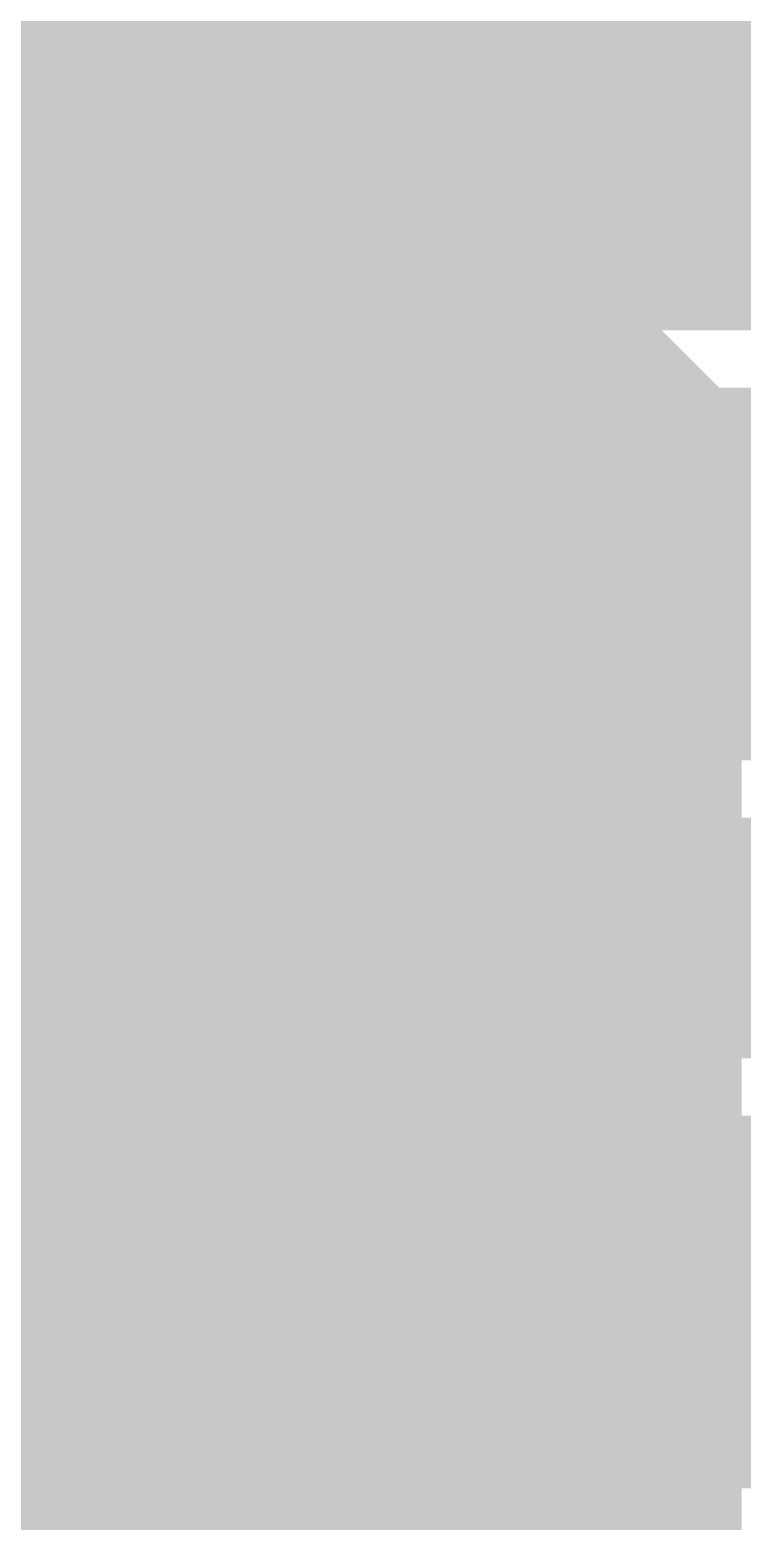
# Model space of a CAD drawing. Header units: millimetres. Extents: x 0.11 to 5.67, y 0.55 to 4.24.
# Drawn here: x 3.4741 to 3.5719, y 0.9071 to 1.1119 of the extents above; entities that cross this region are included whole.
import ezdxf

# ---------------------------------------------------------------- set-up
doc = ezdxf.new("R2010")
doc.units = ezdxf.units.MM
doc.header["$MEASUREMENT"] = 0
for name, color, linetype in [('BottomLayer', 5, 'Continuous'), ('TopLayer', 1, 'Continuous'), ('TopOverlay', 2, 'Continuous'), ('TopPaste', 8, 'Continuous'), ('TopSolder', 216, 'Continuous')]:
    doc.layers.add(name, color=color, linetype=linetype)

# ---------------------------------------------------------------- blocks, each defined once
blk = doc.blocks.new('SCVW06A25020_35')
at = {"layer": 'TopLayer', "const_width": 0.011811}
for points in [[(0.9615354, 0.211811, 1), (0.9733464, 0.211811, 1)], [(0.9615354, 0.188189, 1), (0.9733464, 0.188189, 1)], [(0.9615354, 0.111811, 1), (0.9733464, 0.111811, 1)], [(0.9615354, 0.088189, 1), (0.9733464, 0.088189, 1)]]:
    blk.add_lwpolyline(points, format="xyb", close=True, dxfattribs=at)
at = {"layer": 'TopLayer'}
for points in [[(0.9674409, 0.176378), (1.0225591, 0.176378), (0.9674409, 0.223622), (1.0225591, 0.223622)], [(0.9556299, 0.188189), (1.0343701, 0.188189), (0.9556299, 0.211811), (1.0343701, 0.211811)], [(0.9674409, 0.076378), (1.0225591, 0.076378), (0.9674409, 0.123622), (1.0225591, 0.123622)], [(0.9556299, 0.088189), (1.0343701, 0.088189), (0.9556299, 0.111811), (1.0343701, 0.111811)]]:
    blk.add_solid(points, dxfattribs=at)
at = {"layer": 'TopOverlay', "const_width": 0.007874}
blk.add_lwpolyline([(0.9416929, -0.0389764), (0.9416929, 0.3468504)], dxfattribs=at)
at = {"layer": 'TopPaste', "const_width": 0.011811}
for points in [[(0.9615354, 0.211811, 1), (0.9733464, 0.211811, 1)], [(0.9615354, 0.188189, 1), (0.9733464, 0.188189, 1)], [(0.9615354, 0.111811, 1), (0.9733464, 0.111811, 1)], [(0.9615354, 0.088189, 1), (0.9733464, 0.088189, 1)]]:
    blk.add_lwpolyline(points, format="xyb", close=True, dxfattribs=at)
at = {"layer": 'TopPaste'}
for points in [[(0.9674409, 0.176378), (1.0225591, 0.176378), (0.9674409, 0.223622), (1.0225591, 0.223622)], [(0.9556299, 0.188189), (1.0343701, 0.188189), (0.9556299, 0.211811), (1.0343701, 0.211811)], [(0.9674409, 0.076378), (1.0225591, 0.076378), (0.9674409, 0.123622), (1.0225591, 0.123622)], [(0.9556299, 0.088189), (1.0343701, 0.088189), (0.9556299, 0.111811), (1.0343701, 0.111811)]]:
    blk.add_solid(points, dxfattribs=at)
at = {"layer": 'TopSolder', "const_width": 0.0137795}
for points in [[(0.9605512, 0.211811, 1), (0.9743306, 0.211811, 1)], [(0.9605512, 0.188189, 1), (0.9743306, 0.188189, 1)], [(0.9605512, 0.111811, 1), (0.9743306, 0.111811, 1)], [(0.9605512, 0.088189, 1), (0.9743306, 0.088189, 1)]]:
    blk.add_lwpolyline(points, format="xyb", close=True, dxfattribs=at)
at = {"layer": 'TopSolder'}
for points in [[(0.9674409, 0.1744095), (1.0225591, 0.1744095), (0.9674409, 0.2255905), (1.0225591, 0.2255905)], [(0.9536614, 0.188189), (1.0363386, 0.188189), (0.9536614, 0.211811), (1.0363386, 0.211811)], [(0.9674409, 0.0744095), (1.0225591, 0.0744095), (0.9674409, 0.1255905), (1.0225591, 0.1255905)], [(0.9536614, 0.088189), (1.0363386, 0.088189), (0.9536614, 0.111811), (1.0363386, 0.111811)]]:
    blk.add_solid(points, dxfattribs=at)

msp = doc.modelspace()

# ---------------------------------------------------------------- linework, layer by layer
at = {"layer": 'BottomLayer'}
for points, const_width in [([(3.5108268, 1.0413385), (3.5108268, 1.2194882)], 0.0393701), ([(3.4143701, 1.2116142), (3.5679136, 1.0580708)], 0.007874), ([(3.5442913, 1.1067481), (3.5442913, 1.15757)], 0.007874), ([(2.6033426, 1.1092481), (3.5167363, 1.1092481)], 0.007874), ([(3.5442913, 1.1092481), (3.6789022, 1.1092481)], 0.007874), ([(3.5442913, 1.1067481), (3.5804411, 1.0705983)], 0.007874), ([(2.5954686, 1.1013741), (3.5246103, 1.1013741)], 0.007874), ([(3.5496653, 1.1013741), (3.6849097, 1.1013741)], 0.007874), ([(2.5875946, 1.0935001), (3.5324843, 1.0935001)], 0.007874), ([(3.5575393, 1.0935001), (3.6759454, 1.0935001)], 0.007874), ([(2.5797206, 1.0856261), (3.5403583, 1.0856261)], 0.007874), ([(3.5654133, 1.0856261), (3.6722037, 1.0856261)], 0.007874), ([(2.5718466, 1.0777521), (3.5482323, 1.0777521)], 0.007874), ([(3.5732873, 1.0777521), (3.671279, 1.0777521)], 0.007874), ([(2.5639726, 1.0698781), (3.5561063, 1.0698781)], 0.007874), ([(2.5560986, 1.0620041), (3.5639803, 1.0620041)], 0.007874), ([(3.5679136, 0.6387795), (3.5679136, 1.0580708)], 0.007874), ([(3.5108268, 1.0413385), (3.5177165, 1.0344488)], 0.0393701), ([(2.5521653, 1.0541301), (3.5679136, 1.0541301)], 0.007874), ([(2.5521653, 1.0462561), (3.5679136, 1.0462561)], 0.007874), ([(2.5521653, 1.0383821), (3.5679136, 1.0383821)], 0.007874), ([(2.5521653, 1.0305081), (3.5679136, 1.0305081)], 0.007874), ([(2.5521653, 1.0226341), (3.5679136, 1.0226341)], 0.007874), ([(2.5521653, 1.0147601), (3.5679136, 1.0147601)], 0.007874), ([(2.5521653, 1.0068861), (3.5679136, 1.0068861)], 0.007874), ([(2.5521653, 0.9990121), (3.5679136, 0.9990121)], 0.007874), ([(2.5521653, 0.9911381), (3.5679136, 0.9911381)], 0.007874), ([(2.5521653, 0.9832641), (3.5679136, 0.9832641)], 0.007874), ([(2.5521653, 0.9753901), (3.5679136, 0.9753901)], 0.007874), ([(2.5521653, 0.9675161), (3.5679136, 0.9675161)], 0.007874), ([(2.5521653, 0.9596421), (3.5679136, 0.9596421)], 0.007874), ([(2.5521653, 0.9517681), (3.5679136, 0.9517681)], 0.007874), ([(2.5521653, 0.9438941), (3.5679136, 0.9438941)], 0.007874), ([(2.5521653, 0.9360201), (3.5679136, 0.9360201)], 0.007874), ([(2.5521653, 0.9281461), (3.5679136, 0.9281461)], 0.007874), ([(2.5521653, 0.9202721), (3.5679136, 0.9202721)], 0.007874), ([(2.5521653, 0.9123981), (3.5679136, 0.9123981)], 0.007874), ([(2.5521653, 0.9045241), (3.5679136, 0.9045241)], 0.007874)]:
    msp.add_lwpolyline(points, dxfattribs=dict(at, const_width=const_width))
for points, const_width in [([(3.5147678, 1.1092481, 1), (3.5187048, 1.1092481, 1)], 0.003937), ([(3.5423228, 1.1092481, 1), (3.5462598, 1.1092481, 1)], 0.003937), ([(3.5423228, 1.1067481, 1), (3.5462598, 1.1067481, 1)], 0.003937), ([(3.5423228, 1.1067481, 1), (3.5462598, 1.1067481, 1)], 0.003937), ([(3.5226418, 1.1013741, 1), (3.5265788, 1.1013741, 1)], 0.003937), ([(3.5476968, 1.1013741, 1), (3.5516338, 1.1013741, 1)], 0.003937), ([(3.5305158, 1.0935001, 1), (3.5344528, 1.0935001, 1)], 0.003937), ([(3.5555708, 1.0935001, 1), (3.5595078, 1.0935001, 1)], 0.003937), ([(3.5383898, 1.0856261, 1), (3.5423268, 1.0856261, 1)], 0.003937), ([(3.5634448, 1.0856261, 1), (3.5673818, 1.0856261, 1)], 0.003937), ([(3.5462638, 1.0777521, 1), (3.5502008, 1.0777521, 1)], 0.003937), ([(3.5713188, 1.0777521, 1), (3.5752558, 1.0777521, 1)], 0.003937), ([(3.5541378, 1.0698781, 1), (3.5580748, 1.0698781, 1)], 0.003937), ([(3.5620118, 1.0620041, 1), (3.5659488, 1.0620041, 1)], 0.003937), ([(3.5659451, 1.0580708, 1), (3.5698821, 1.0580708, 1)], 0.003937), ([(3.5659451, 1.0580708, 1), (3.5698821, 1.0580708, 1)], 0.003937), ([(3.5009843, 1.0413385, 1), (3.5206693, 1.0413385, 1)], 0.019685), ([(3.5009843, 1.0413385, 1), (3.5206693, 1.0413385, 1)], 0.019685), ([(3.5659451, 1.0541301, 1), (3.5698821, 1.0541301, 1)], 0.003937), ([(3.507874, 1.0344488, 1), (3.527559, 1.0344488, 1)], 0.019685), ([(3.5659451, 1.0462561, 1), (3.5698821, 1.0462561, 1)], 0.003937), ([(3.5659451, 1.0383821, 1), (3.5698821, 1.0383821, 1)], 0.003937), ([(3.5659451, 1.0305081, 1), (3.5698821, 1.0305081, 1)], 0.003937), ([(3.5659451, 1.0226341, 1), (3.5698821, 1.0226341, 1)], 0.003937), ([(3.5659451, 1.0147601, 1), (3.5698821, 1.0147601, 1)], 0.003937), ([(3.5659451, 1.0068861, 1), (3.5698821, 1.0068861, 1)], 0.003937), ([(3.5659451, 0.9990121, 1), (3.5698821, 0.9990121, 1)], 0.003937), ([(3.5659451, 0.9911381, 1), (3.5698821, 0.9911381, 1)], 0.003937), ([(3.5659451, 0.9832641, 1), (3.5698821, 0.9832641, 1)], 0.003937), ([(3.5659451, 0.9753901, 1), (3.5698821, 0.9753901, 1)], 0.003937), ([(3.5659451, 0.9675161, 1), (3.5698821, 0.9675161, 1)], 0.003937), ([(3.5659451, 0.9596421, 1), (3.5698821, 0.9596421, 1)], 0.003937), ([(3.5659451, 0.9517681, 1), (3.5698821, 0.9517681, 1)], 0.003937), ([(3.5659451, 0.9438941, 1), (3.5698821, 0.9438941, 1)], 0.003937), ([(3.5659451, 0.9360201, 1), (3.5698821, 0.9360201, 1)], 0.003937), ([(3.5659451, 0.9281461, 1), (3.5698821, 0.9281461, 1)], 0.003937), ([(3.5659451, 0.9202721, 1), (3.5698821, 0.9202721, 1)], 0.003937), ([(3.5659451, 0.9123981, 1), (3.5698821, 0.9123981, 1)], 0.003937), ([(3.5659451, 0.9045241, 1), (3.5698821, 0.9045241, 1)], 0.003937)]:
    msp.add_lwpolyline(points, format="xyb", close=True, dxfattribs=dict(at, const_width=const_width))
at = {"layer": 'TopLayer', "const_width": 0.007874}
for points in [[(3.4803149, 0.9384409), (3.4803149, 1.1525591)], [(3.4803149, 1.1092481), (3.7023033, 1.1092481)], [(3.4803149, 1.1013741), (3.6849097, 1.1013741)], [(3.4803149, 1.0935001), (3.6759454, 1.0935001)], [(3.4803149, 1.0856261), (3.6722037, 1.0856261)], [(3.4803149, 1.0777521), (3.671279, 1.0777521)], [(3.5493701, 1.0746064), (3.6044883, 1.0746064)], [(3.4803149, 1.0698781), (3.5345498, 1.0698781)], [(3.4803149, 1.0620041), (3.5273206, 1.0620041)], [(3.4803149, 1.0541301), (3.5242958, 1.0541301)], [(3.5237796, 1.0253937), (3.5237796, 1.0490159)], [(3.4803149, 1.0462561), (3.5237796, 1.0462561)], [(3.4803149, 1.0383821), (3.5237796, 1.0383821)], [(3.4803149, 1.0305081), (3.5237796, 1.0305081)], [(3.4803149, 1.0226341), (3.5239288, 1.0226341)], [(3.4803149, 1.0147601), (3.5260935, 1.0147601)], [(3.4803149, 1.0068861), (3.5316969, 1.0068861)], [(3.5493701, 0.9998032), (3.6044883, 0.9998032)], [(3.4803149, 0.9990121), (3.784449, 0.9990121)], [(3.4803149, 0.9911381), (3.784449, 0.9911381)], [(3.4803149, 0.9832641), (3.784449, 0.9832641)], [(3.4803149, 0.9753901), (3.784449, 0.9753901)], [(3.5493701, 0.9746064), (3.6044883, 0.9746064)], [(3.4803149, 0.9675161), (3.5316891, 0.9675161)], [(3.4803149, 0.9596421), (3.5260901, 0.9596421)], [(3.4803149, 0.9517681), (3.523928, 0.9517681)], [(3.5237796, 0.9253937), (3.5237796, 0.9490159)], [(3.4803149, 0.9438941), (3.5237796, 0.9438941)], [(3.4803149, 0.9384409), (3.517181, 0.9015748)], [(3.4827357, 0.9360201), (3.5237796, 0.9360201)], [(3.4625984, 0.9311024), (3.5098425, 0.8838583)], [(3.4906097, 0.9281461), (3.5237796, 0.9281461)], [(3.4984837, 0.9202721), (3.5242973, 0.9202721)], [(3.5063577, 0.9123981), (3.527325, 0.9123981)], [(3.5142317, 0.9045241), (3.5345602, 0.9045241)]]:
    msp.add_lwpolyline(points, dxfattribs=at)
at = {"layer": 'TopLayer', "const_width": 0.003937}
for points in [[(3.4783464, 1.1092481, 1), (3.4822834, 1.1092481, 1)], [(3.4783464, 1.1013741, 1), (3.4822834, 1.1013741, 1)], [(3.4783464, 1.0935001, 1), (3.4822834, 1.0935001, 1)], [(3.4783464, 1.0856261, 1), (3.4822834, 1.0856261, 1)], [(3.4783464, 1.0777521, 1), (3.4822834, 1.0777521, 1)], [(3.5474016, 1.0746064, 1), (3.5513386, 1.0746064, 1)], [(3.5474016, 1.0746064, 1), (3.5513386, 1.0746064, 1)], [(3.4783464, 1.0698781, 1), (3.4822834, 1.0698781, 1)], [(3.5325813, 1.0698781, 1), (3.5365183, 1.0698781, 1)], [(3.4783464, 1.0620041, 1), (3.4822834, 1.0620041, 1)], [(3.5253521, 1.0620041, 1), (3.5292891, 1.0620041, 1)], [(3.4783464, 1.0541301, 1), (3.4822834, 1.0541301, 1)], [(3.5223273, 1.0541301, 1), (3.5262643, 1.0541301, 1)], [(3.5218111, 1.0490159, 1), (3.5257481, 1.0490159, 1)], [(3.5218111, 1.0490159, 1), (3.5257481, 1.0490159, 1)], [(3.4783464, 1.0462561, 1), (3.4822834, 1.0462561, 1)], [(3.5218111, 1.0462561, 1), (3.5257481, 1.0462561, 1)], [(3.4783464, 1.0383821, 1), (3.4822834, 1.0383821, 1)], [(3.5218111, 1.0383821, 1), (3.5257481, 1.0383821, 1)], [(3.4783464, 1.0305081, 1), (3.4822834, 1.0305081, 1)], [(3.5218111, 1.0305081, 1), (3.5257481, 1.0305081, 1)], [(3.5218111, 1.0253937, 1), (3.5257481, 1.0253937, 1)], [(3.5218111, 1.0253937, 1), (3.5257481, 1.0253937, 1)], [(3.4783464, 1.0226341, 1), (3.4822834, 1.0226341, 1)], [(3.5219603, 1.0226341, 1), (3.5258973, 1.0226341, 1)], [(3.4783464, 1.0147601, 1), (3.4822834, 1.0147601, 1)], [(3.524125, 1.0147601, 1), (3.528062, 1.0147601, 1)], [(3.4783464, 1.0068861, 1), (3.4822834, 1.0068861, 1)], [(3.5297284, 1.0068861, 1), (3.5336654, 1.0068861, 1)], [(3.5474016, 0.9998032, 1), (3.5513386, 0.9998032, 1)], [(3.5474016, 0.9998032, 1), (3.5513386, 0.9998032, 1)], [(3.4783464, 0.9990121, 1), (3.4822834, 0.9990121, 1)], [(3.4783464, 0.9911381, 1), (3.4822834, 0.9911381, 1)], [(3.4783464, 0.9832641, 1), (3.4822834, 0.9832641, 1)], [(3.4783464, 0.9753901, 1), (3.4822834, 0.9753901, 1)], [(3.5474016, 0.9746064, 1), (3.5513386, 0.9746064, 1)], [(3.5474016, 0.9746064, 1), (3.5513386, 0.9746064, 1)], [(3.4783464, 0.9675161, 1), (3.4822834, 0.9675161, 1)], [(3.5297206, 0.9675161, 1), (3.5336576, 0.9675161, 1)], [(3.4783464, 0.9596421, 1), (3.4822834, 0.9596421, 1)], [(3.5241216, 0.9596421, 1), (3.5280586, 0.9596421, 1)], [(3.4783464, 0.9517681, 1), (3.4822834, 0.9517681, 1)], [(3.5219595, 0.9517681, 1), (3.5258965, 0.9517681, 1)], [(3.5218111, 0.9490159, 1), (3.5257481, 0.9490159, 1)], [(3.5218111, 0.9490159, 1), (3.5257481, 0.9490159, 1)], [(3.4783464, 0.9438941, 1), (3.4822834, 0.9438941, 1)], [(3.5218111, 0.9438941, 1), (3.5257481, 0.9438941, 1)], [(3.4783464, 0.9384409, 1), (3.4822834, 0.9384409, 1)], [(3.4783464, 0.9384409, 1), (3.4822834, 0.9384409, 1)], [(3.4807672, 0.9360201, 1), (3.4847042, 0.9360201, 1)], [(3.5218111, 0.9360201, 1), (3.5257481, 0.9360201, 1)], [(3.4886412, 0.9281461, 1), (3.4925782, 0.9281461, 1)], [(3.5218111, 0.9281461, 1), (3.5257481, 0.9281461, 1)], [(3.5218111, 0.9253937, 1), (3.5257481, 0.9253937, 1)], [(3.5218111, 0.9253937, 1), (3.5257481, 0.9253937, 1)], [(3.4965152, 0.9202721, 1), (3.5004522, 0.9202721, 1)], [(3.5223288, 0.9202721, 1), (3.5262658, 0.9202721, 1)], [(3.5043892, 0.9123981, 1), (3.5083262, 0.9123981, 1)], [(3.5253565, 0.9123981, 1), (3.5292935, 0.9123981, 1)], [(3.5122632, 0.9045241, 1), (3.5162002, 0.9045241, 1)], [(3.5325917, 0.9045241, 1), (3.5365287, 0.9045241, 1)]]:
    msp.add_lwpolyline(points, format="xyb", close=True, dxfattribs=at)
at = {"layer": 'TopLayer', "const_width": 0.007874}
for points in [[(3.5237796, 1.0490159, -0.4142135623730951), (3.5493701, 1.0746064)], [(3.5493701, 0.9998032, -0.4142135623730951), (3.5237796, 1.0253937)], [(3.5237796, 0.9490159, -0.4142135623730951), (3.5493701, 0.9746064)], [(3.5400142, 0.9015748, -0.3083823165230249), (3.5237796, 0.9253937)]]:
    msp.add_lwpolyline(points, format="xyb", dxfattribs=at)

# ---------------------------------------------------------------- block references
at = {"rotation": 360}
msp.add_blockref('SCVW06A25020_35', (2.5819292, 0.8372048), dxfattribs=at)

doc.saveas('drawing.dxf')
